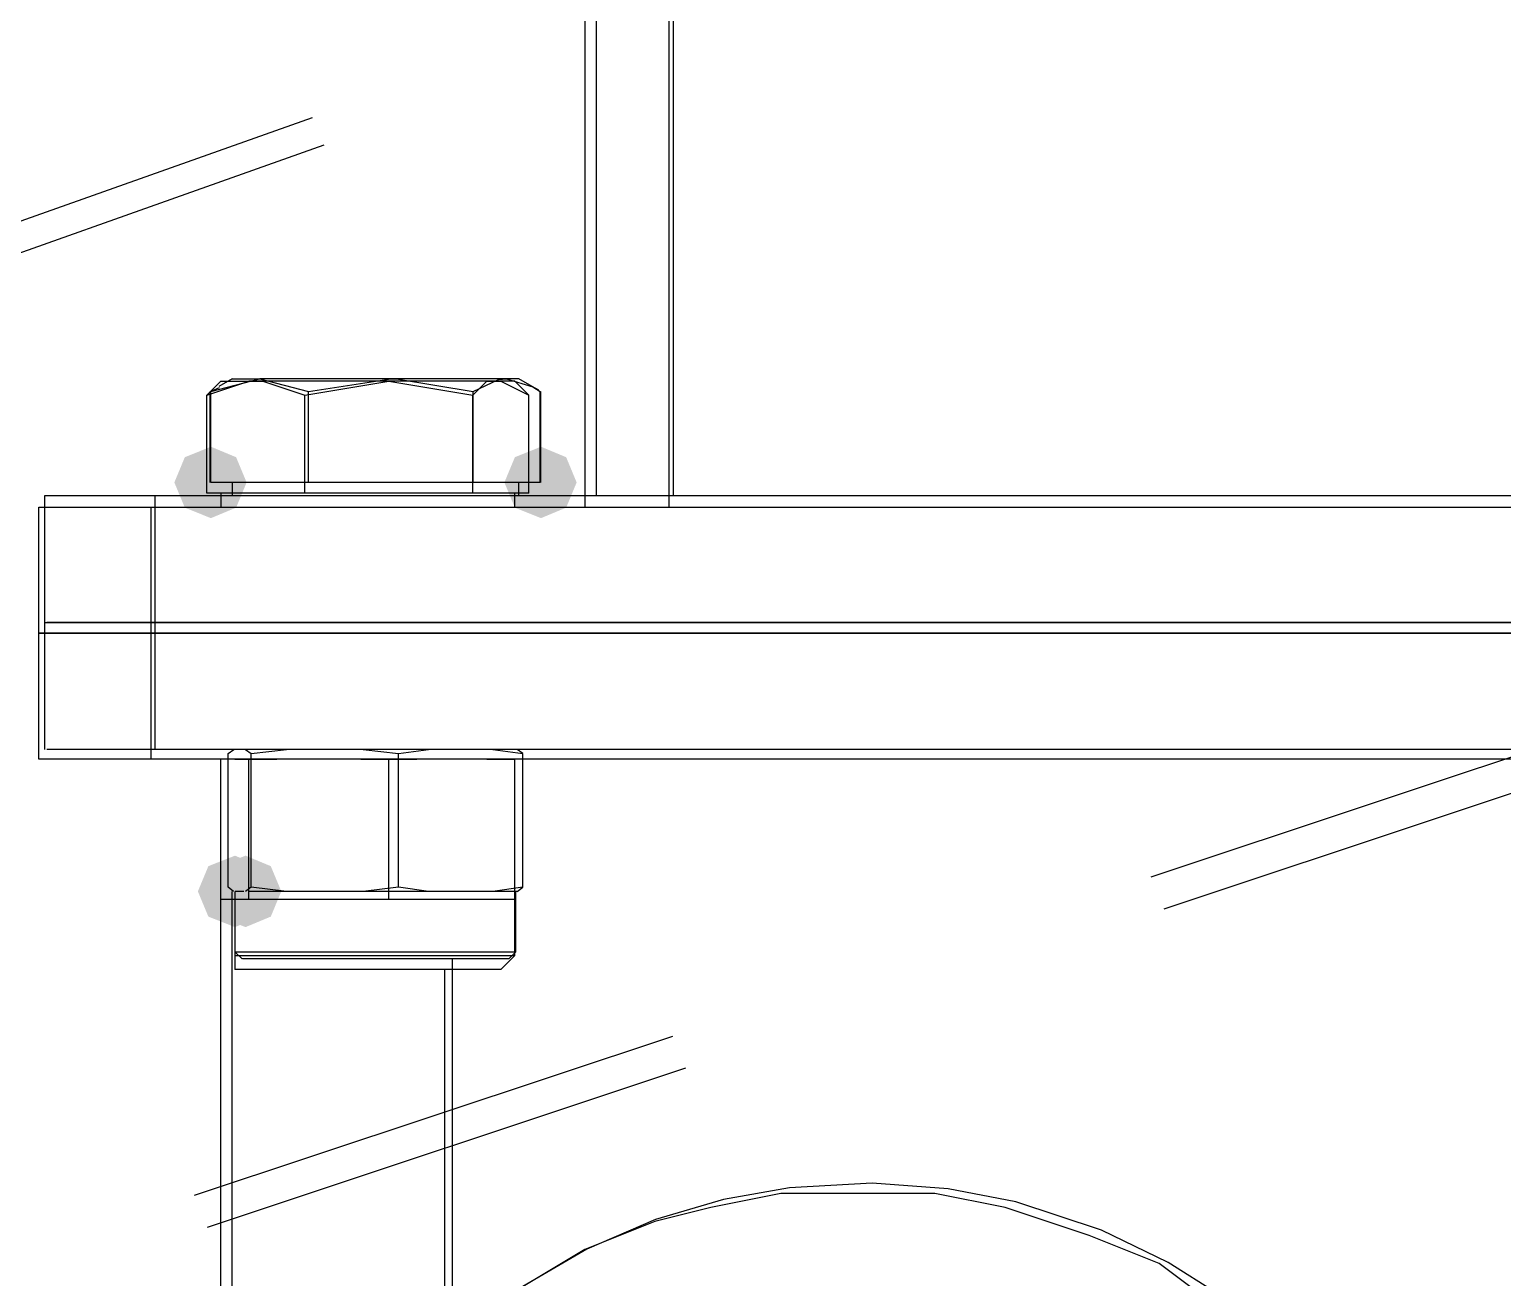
# Model space of a CAD drawing. Extents: x 3 to 592, y 5 to 207.
# Drawn here: x 134.35 to 138.061, y 56.021 to 59.165 of the extents above; entities that cross this region are included whole.
import ezdxf

# ---------------------------------------------------------------- set-up
doc = ezdxf.new("R2010")
doc.units = 0
doc.layers.get('0').update_dxf_attribs({"linetype": 'CONTINUOUS'})

msp = doc.modelspace()

# ---------------------------------------------------------------- hatches: boundary and pattern name
h = msp.add_hatch(color=7)
h.dxf.hatch_style = 2
h.paths.add_polyline_path([(134.806761, 58.113648), (134.870294, 58.087223), (134.896719, 58.023689), (134.870294, 57.960156), (134.806761, 57.933731), (134.741111, 57.960156), (134.714686, 58.023689), (134.741111, 58.087223)])
h = msp.add_hatch(color=7)
h.dxf.hatch_style = 2
h.paths.add_polyline_path([(134.806761, 58.113648), (134.870294, 58.087223), (134.896719, 58.023689), (134.870294, 57.960156), (134.806761, 57.933731), (134.741111, 57.960156), (134.714686, 58.023689), (134.741111, 58.087223)])
h = msp.add_hatch(color=7)
h.dxf.hatch_style = 2
h.paths.add_polyline_path([(134.806761, 58.113648), (134.870294, 58.087223), (134.896719, 58.023689), (134.870294, 57.960156), (134.806761, 57.933731), (134.741111, 57.960156), (134.714686, 58.023689), (134.741111, 58.087223)])
h = msp.add_hatch(color=7)
h.dxf.hatch_style = 2
h.paths.add_polyline_path([(134.806761, 58.113648), (134.870294, 58.087223), (134.896719, 58.023689), (134.870294, 57.960156), (134.806761, 57.933731), (134.741111, 57.960156), (134.714686, 58.023689), (134.741111, 58.087223)])
h = msp.add_hatch(color=7)
h.dxf.hatch_style = 2
h.paths.add_polyline_path([(135.638187, 58.113648), (135.70172, 58.087223), (135.728146, 58.023689), (135.70172, 57.960156), (135.638187, 57.933731), (135.572537, 57.960156), (135.546112, 58.023689), (135.572537, 58.087223)])
h = msp.add_hatch(color=7)
h.dxf.hatch_style = 2
h.paths.add_polyline_path([(135.638187, 58.113648), (135.70172, 58.087223), (135.728146, 58.023689), (135.70172, 57.960156), (135.638187, 57.933731), (135.572537, 57.960156), (135.546112, 58.023689), (135.572537, 58.087223)])
h = msp.add_hatch(color=7)
h.dxf.hatch_style = 2
h.paths.add_polyline_path([(135.638187, 58.113648), (135.70172, 58.087223), (135.728146, 58.023689), (135.70172, 57.960156), (135.638187, 57.933731), (135.572537, 57.960156), (135.546112, 58.023689), (135.572537, 58.087223)])
h = msp.add_hatch(color=7)
h.dxf.hatch_style = 2
h.paths.add_polyline_path([(135.638187, 58.113648), (135.70172, 58.087223), (135.728146, 58.023689), (135.70172, 57.960156), (135.638187, 57.933731), (135.572537, 57.960156), (135.546112, 58.023689), (135.572537, 58.087223)])
h = msp.add_hatch(color=7)
h.dxf.hatch_style = 2
h.paths.add_polyline_path([(134.867438, 57.083642), (134.930971, 57.057217), (134.957397, 56.993684), (134.930971, 56.930151), (134.867438, 56.903726), (134.800377, 56.930151), (134.773952, 56.993684), (134.800377, 57.057217)])
h = msp.add_hatch(color=7)
h.dxf.hatch_style = 2
h.paths.add_polyline_path([(134.867438, 57.083642), (134.930971, 57.057217), (134.957397, 56.993684), (134.930971, 56.930151), (134.867438, 56.903726), (134.800377, 56.930151), (134.773952, 56.993684), (134.800377, 57.057217)])
h = msp.add_hatch(color=7)
h.dxf.hatch_style = 2
h.paths.add_polyline_path([(134.867438, 57.083642), (134.930971, 57.057217), (134.957397, 56.993684), (134.930971, 56.930151), (134.867438, 56.903726), (134.800377, 56.930151), (134.773952, 56.993684), (134.800377, 57.057217)])
h = msp.add_hatch(color=7)
h.dxf.hatch_style = 2
h.paths.add_polyline_path([(134.867438, 57.083642), (134.930971, 57.057217), (134.957397, 56.993684), (134.930971, 56.930151), (134.867438, 56.903726), (134.800377, 56.930151), (134.773952, 56.993684), (134.800377, 57.057217)])
h = msp.add_hatch(color=7)
h.dxf.hatch_style = 2
h.paths.add_polyline_path([(134.894108, 57.083642), (134.957641, 57.057217), (134.984067, 56.993684), (134.957641, 56.930151), (134.894108, 56.903726), (134.826342, 56.930151), (134.799917, 56.993684), (134.826342, 57.057217)])
h = msp.add_hatch(color=7)
h.dxf.hatch_style = 2
h.paths.add_polyline_path([(134.894108, 57.083642), (134.957641, 57.057217), (134.984067, 56.993684), (134.957641, 56.930151), (134.894108, 56.903726), (134.826342, 56.930151), (134.799917, 56.993684), (134.826342, 57.057217)])
h = msp.add_hatch(color=7)
h.dxf.hatch_style = 2
h.paths.add_polyline_path([(134.894108, 57.083642), (134.957641, 57.057217), (134.984067, 56.993684), (134.957641, 56.930151), (134.894108, 56.903726), (134.826342, 56.930151), (134.799917, 56.993684), (134.826342, 57.057217)])
h = msp.add_hatch(color=7)
h.dxf.hatch_style = 2
h.paths.add_polyline_path([(134.894108, 57.083642), (134.957641, 57.057217), (134.984067, 56.993684), (134.957641, 56.930151), (134.894108, 56.903726), (134.826342, 56.930151), (134.799917, 56.993684), (134.826342, 57.057217)])

# ---------------------------------------------------------------- linework, layer by layer
at = {"color": 7}
for points in [[(135.748889, 63.535278), (135.748889, 57.961389)], [(135.776899, 63.545896), (135.776899, 57.990352)], [(135.776899, 63.545896), (135.776899, 57.990352)], [(135.776899, 63.545896), (135.776899, 57.990352)], [(135.776899, 63.545896), (135.776899, 57.990352)], [(135.960556, 63.535278), (135.960556, 57.961389)], [(135.971351, 63.545896), (135.971351, 57.990352)], [(135.971351, 63.545896), (135.971351, 57.990352)], [(135.971351, 63.545896), (135.971351, 57.990352)], [(135.971351, 63.545896), (135.971351, 57.990352)], [(133.865732, 58.518694), (135.062751, 58.943012)], [(133.865732, 58.518694), (135.062751, 58.943012)], [(135.090931, 58.872766), (133.893912, 58.448448)], [(135.090931, 58.872766), (133.893912, 58.448448)], [(137.175136, 57.030279), (142.150606, 58.686171)], [(137.175136, 57.030279), (142.150606, 58.686171)], [(142.183026, 58.604997), (137.207647, 56.949136)], [(142.183026, 58.604997), (137.207647, 56.949136)], [(134.831667, 58.278889), (134.796389, 58.243611)], [(134.796389, 58.243611), (134.902222, 58.278889)], [(134.827433, 58.262344), (134.806619, 58.252466)], [(134.827433, 58.262344), (134.806619, 58.252466)], [(134.827433, 58.262344), (134.806619, 58.252466)], [(134.827433, 58.262344), (134.806619, 58.252466)], [(134.806761, 58.252536), (134.929527, 58.284639)], [(134.806761, 58.252536), (134.929527, 58.284639)], [(134.806761, 58.252536), (134.929527, 58.284639)], [(134.806761, 58.252536), (134.929527, 58.284639)], [(134.860242, 58.28478), (134.826375, 58.265377)], [(134.860242, 58.28478), (134.826375, 58.265377)], [(134.860242, 58.28478), (134.826375, 58.265377)], [(134.860242, 58.28478), (134.826375, 58.265377)], [(134.831667, 58.278889), (134.866944, 58.278889), (134.902222, 58.278889)], [(134.860242, 58.28478), (134.870472, 58.28478), (134.884583, 58.28478), (134.904339, 58.28478), (134.929739, 58.28478)], [(134.860242, 58.28478), (134.870472, 58.28478), (134.884583, 58.28478), (134.904339, 58.28478), (134.929739, 58.28478)], [(134.860242, 58.28478), (134.870472, 58.28478), (134.884583, 58.28478), (134.904339, 58.28478), (134.929739, 58.28478)], [(134.860242, 58.28478), (134.870472, 58.28478), (134.884583, 58.28478), (134.904339, 58.28478), (134.929739, 58.28478)], [(134.902222, 58.278889), (134.9375, 58.278889), (135.043333, 58.243611)], [(135.255, 58.278889), (135.184444, 58.278889), (135.149167, 58.278889), (135.113889, 58.278889), (135.043333, 58.278889), (135.008056, 58.278889), (134.972778, 58.278889), (134.9375, 58.278889), (134.902222, 58.278889)], [(134.929668, 58.28478), (135.052435, 58.252677)], [(135.259868, 58.28478), (135.212596, 58.28478), (135.165677, 58.28478), (135.119463, 58.28478), (135.075366, 58.28478), (135.033385, 58.28478), (134.994579, 58.28478), (134.960007, 58.28478), (134.929668, 58.28478)], [(134.929668, 58.28478), (135.052435, 58.252677)], [(135.259868, 58.28478), (135.212596, 58.28478), (135.165677, 58.28478), (135.119463, 58.28478), (135.075366, 58.28478), (135.033385, 58.28478), (134.994579, 58.28478), (134.960007, 58.28478), (134.929668, 58.28478)], [(134.929668, 58.28478), (135.052435, 58.252677)], [(135.259868, 58.28478), (135.212596, 58.28478), (135.165677, 58.28478), (135.119463, 58.28478), (135.075366, 58.28478), (135.033385, 58.28478), (134.994579, 58.28478), (134.960007, 58.28478), (134.929668, 58.28478)], [(134.929668, 58.28478), (135.052435, 58.252677)], [(135.259868, 58.28478), (135.212596, 58.28478), (135.165677, 58.28478), (135.119463, 58.28478), (135.075366, 58.28478), (135.033385, 58.28478), (134.994579, 58.28478), (134.960007, 58.28478), (134.929668, 58.28478)], [(135.043333, 58.243611), (135.255, 58.278889)], [(135.052576, 58.252536), (135.260009, 58.284639)], [(135.052576, 58.252536), (135.260009, 58.284639)], [(135.052576, 58.252536), (135.260009, 58.284639)], [(135.052576, 58.252536), (135.260009, 58.284639)], [(135.255, 58.278889), (135.466667, 58.243611)], [(135.537222, 58.278889), (135.501944, 58.278889), (135.466667, 58.278889), (135.431389, 58.278889), (135.360833, 58.278889), (135.325556, 58.278889), (135.290278, 58.278889), (135.255, 58.278889)], [(135.551545, 58.28478), (135.529673, 58.28478), (135.502509, 58.28478), (135.470406, 58.28478), (135.43407, 58.28478), (135.394206, 58.28478), (135.35152, 58.28478), (135.306364, 58.28478), (135.259798, 58.28478)], [(135.551545, 58.28478), (135.529673, 58.28478), (135.502509, 58.28478), (135.470406, 58.28478), (135.43407, 58.28478), (135.394206, 58.28478), (135.35152, 58.28478), (135.306364, 58.28478), (135.259798, 58.28478)], [(135.551545, 58.28478), (135.529673, 58.28478), (135.502509, 58.28478), (135.470406, 58.28478), (135.43407, 58.28478), (135.394206, 58.28478), (135.35152, 58.28478), (135.306364, 58.28478), (135.259798, 58.28478)], [(135.551545, 58.28478), (135.529673, 58.28478), (135.502509, 58.28478), (135.470406, 58.28478), (135.43407, 58.28478), (135.394206, 58.28478), (135.35152, 58.28478), (135.306364, 58.28478), (135.259798, 58.28478)], [(135.259868, 58.28478), (135.274685, 58.284427), (135.467302, 58.252677)], [(135.259868, 58.28478), (135.274685, 58.284427), (135.467302, 58.252677)], [(135.259868, 58.28478), (135.274685, 58.284427), (135.467302, 58.252677)], [(135.259868, 58.28478), (135.274685, 58.284427), (135.467302, 58.252677)], [(135.466667, 58.243611), (135.501944, 58.278889), (135.537222, 58.278889)], [(135.467161, 58.252536), (135.531013, 58.282875), (135.551474, 58.284639)], [(135.467161, 58.252536), (135.531013, 58.282875), (135.551474, 58.284639)], [(135.467161, 58.252536), (135.531013, 58.282875), (135.551474, 58.284639)], [(135.467161, 58.252536), (135.531013, 58.282875), (135.551474, 58.284639)], [(135.537222, 58.278889), (135.607778, 58.243611)], [(135.5725, 58.278889), (135.537222, 58.278889)], [(135.582448, 58.28478), (135.567632, 58.28478), (135.551404, 58.28478)], [(135.582448, 58.28478), (135.567632, 58.28478), (135.551404, 58.28478)], [(135.582448, 58.28478), (135.567632, 58.28478), (135.551404, 58.28478)], [(135.582448, 58.28478), (135.567632, 58.28478), (135.551404, 58.28478)], [(135.551545, 58.28478), (135.617514, 58.264672), (135.635859, 58.252677)], [(135.551545, 58.28478), (135.617514, 58.264672), (135.635859, 58.252677)], [(135.551545, 58.28478), (135.617514, 58.264672), (135.635859, 58.252677)], [(135.551545, 58.28478), (135.617514, 58.264672), (135.635859, 58.252677)], [(135.607778, 58.243611), (135.5725, 58.278889)], [(135.616244, 58.265272), (135.582378, 58.284674)], [(135.616244, 58.265272), (135.582378, 58.284674)], [(135.616244, 58.265272), (135.582378, 58.284674)], [(135.616244, 58.265272), (135.582378, 58.284674)], [(135.632578, 58.255852), (135.61635, 58.265378)], [(135.632578, 58.255852), (135.61635, 58.265378)], [(135.632578, 58.255852), (135.61635, 58.265378)], [(135.632578, 58.255852), (135.61635, 58.265378)], [(134.796389, 57.996667), (134.796389, 58.243611)], [(134.796389, 57.996667), (134.796389, 58.243611)], [(134.804503, 58.023689), (134.804503, 58.252642)], [(134.804503, 58.023689), (134.804503, 58.252642)], [(134.804503, 58.023689), (134.804503, 58.252642)], [(134.804503, 58.023689), (134.804503, 58.252642)], [(134.806761, 58.023689), (134.806761, 58.252642)], [(134.806761, 58.023689), (134.806761, 58.252642)], [(134.806761, 58.023689), (134.806761, 58.252642)], [(134.806761, 58.023689), (134.806761, 58.252642)], [(135.043333, 57.996667), (135.043333, 58.243611)], [(135.052576, 58.023689), (135.052576, 58.252642)], [(135.052576, 58.023689), (135.052576, 58.252642)], [(135.052576, 58.023689), (135.052576, 58.252642)], [(135.052576, 58.023689), (135.052576, 58.252642)], [(135.466667, 57.996667), (135.466667, 58.243611)], [(135.467161, 58.023689), (135.467161, 58.252642)], [(135.467161, 58.023689), (135.467161, 58.252642)], [(135.467161, 58.023689), (135.467161, 58.252642)], [(135.467161, 58.023689), (135.467161, 58.252642)], [(135.607778, 57.996667), (135.607778, 58.243611)], [(135.607778, 57.996667), (135.607778, 58.243611)], [(135.635929, 58.023689), (135.635929, 58.252642)], [(135.635929, 58.023689), (135.635929, 58.252642)], [(135.635929, 58.023689), (135.635929, 58.252642)], [(135.635929, 58.023689), (135.635929, 58.252642)], [(135.638187, 58.023689), (135.638187, 58.252642)], [(135.638187, 58.023689), (135.638187, 58.252642)], [(135.638187, 58.023689), (135.638187, 58.252642)], [(135.638187, 58.023689), (135.638187, 58.252642)], [(134.929668, 58.023689), (134.806902, 58.023689)], [(134.929668, 58.023689), (134.806902, 58.023689)], [(134.929668, 58.023689), (134.806902, 58.023689)], [(134.929668, 58.023689), (134.806902, 58.023689)], [(134.860242, 58.023689), (134.860242, 57.990528)], [(134.860242, 58.023689), (134.860242, 57.990528)], [(134.860242, 58.023689), (134.860242, 57.990528)], [(134.860242, 58.023689), (134.860242, 57.990528)], [(135.052576, 58.023689), (134.929809, 58.023689)], [(135.052576, 58.023689), (134.929809, 58.023689)], [(135.052576, 58.023689), (134.929809, 58.023689)], [(135.052576, 58.023689), (134.929809, 58.023689)], [(135.259868, 58.023689), (135.052435, 58.023689)], [(135.259868, 58.023689), (135.052435, 58.023689)], [(135.259868, 58.023689), (135.052435, 58.023689)], [(135.259868, 58.023689), (135.052435, 58.023689)], [(135.467161, 58.023689), (135.259727, 58.023689)], [(135.467161, 58.023689), (135.259727, 58.023689)], [(135.467161, 58.023689), (135.259727, 58.023689)], [(135.467161, 58.023689), (135.259727, 58.023689)], [(135.551545, 58.023689), (135.467231, 58.023689)], [(135.551545, 58.023689), (135.467231, 58.023689)], [(135.551545, 58.023689), (135.467231, 58.023689)], [(135.551545, 58.023689), (135.467231, 58.023689)], [(135.635929, 58.023689), (135.551616, 58.023689)], [(135.635929, 58.023689), (135.551616, 58.023689)], [(135.635929, 58.023689), (135.551616, 58.023689)], [(135.635929, 58.023689), (135.551616, 58.023689)], [(135.582448, 57.990352), (135.582448, 58.023513)], [(135.582448, 57.990352), (135.582448, 58.023513)], [(135.582448, 57.990352), (135.582448, 58.023513)], [(135.582448, 57.990352), (135.582448, 58.023513)], [(134.388013, 57.670912), (134.388013, 57.990528)], [(134.388013, 57.670912), (134.388013, 57.990528)], [(134.388013, 57.670912), (134.388013, 57.990528)], [(134.388013, 57.670912), (134.388013, 57.990528)], [(134.388013, 57.990352), (134.40918, 57.990352), (134.434933, 57.990352), (134.469505, 57.990352), (134.511486, 57.990352), (134.559463, 57.990352), (134.611674, 57.990352), (134.665649, 57.990352)], [(134.388013, 57.990352), (134.40918, 57.990352), (134.434933, 57.990352), (134.469505, 57.990352), (134.511486, 57.990352), (134.559463, 57.990352), (134.611674, 57.990352), (134.665649, 57.990352)], [(134.388013, 57.990352), (134.40918, 57.990352), (134.434933, 57.990352), (134.469505, 57.990352), (134.511486, 57.990352), (134.559463, 57.990352), (134.611674, 57.990352), (134.665649, 57.990352)], [(134.388013, 57.990352), (134.40918, 57.990352), (134.434933, 57.990352), (134.469505, 57.990352), (134.511486, 57.990352), (134.559463, 57.990352), (134.611674, 57.990352), (134.665649, 57.990352)], [(134.665791, 57.990352), (134.665791, 57.670735)], [(134.665791, 57.990352), (139.66571, 57.990352)], [(134.665791, 57.990352), (134.665791, 57.670735)], [(134.665791, 57.990352), (139.66571, 57.990352)], [(134.665791, 57.990352), (134.665791, 57.670735)], [(134.665791, 57.990352), (139.66571, 57.990352)], [(134.665791, 57.990352), (134.665791, 57.670735)], [(134.665791, 57.990352), (139.66571, 57.990352)], [(134.902222, 57.996667), (134.796389, 57.996667)], [(134.831667, 57.996667), (134.831667, 57.961389)], [(135.043333, 57.996667), (134.902222, 57.996667)], [(135.255, 57.996667), (135.043333, 57.996667)], [(135.466667, 57.996667), (135.255, 57.996667)], [(135.537222, 57.996667), (135.466667, 57.996667)], [(135.607778, 57.996667), (135.537222, 57.996667)], [(135.5725, 57.961389), (135.5725, 57.996667)], [(134.373056, 57.643889), (134.373056, 57.961389)], [(134.373056, 57.961389), (134.408333, 57.961389), (134.443611, 57.961389), (134.478889, 57.961389), (134.549444, 57.961389), (134.584722, 57.961389), (134.655278, 57.961389)], [(134.655278, 57.961389), (134.655278, 57.643889)], [(134.655278, 57.961389), (139.664722, 57.961389)], [(134.388013, 57.351436), (134.388013, 57.671053)], [(134.388013, 57.351436), (134.388013, 57.671053)], [(134.388013, 57.351436), (134.388013, 57.671053)], [(134.388013, 57.351436), (134.388013, 57.671053)], [(134.388013, 57.670912), (134.40918, 57.670912), (134.434933, 57.670912), (134.469505, 57.670912), (134.511486, 57.670912), (134.559463, 57.670912), (134.611674, 57.670912), (134.665649, 57.670912)], [(134.388013, 57.670912), (134.40918, 57.670912), (134.434933, 57.670912), (134.469505, 57.670912), (134.511486, 57.670912), (134.559463, 57.670912), (134.611674, 57.670912), (134.665649, 57.670912)], [(134.388013, 57.670912), (134.40918, 57.670912), (134.434933, 57.670912), (134.469505, 57.670912), (134.511486, 57.670912), (134.559463, 57.670912), (134.611674, 57.670912), (134.665649, 57.670912)], [(134.388013, 57.670912), (134.40918, 57.670912), (134.434933, 57.670912), (134.469505, 57.670912), (134.511486, 57.670912), (134.559463, 57.670912), (134.611674, 57.670912), (134.665649, 57.670912)], [(134.665791, 57.670912), (134.611463, 57.670912), (134.559604, 57.670912), (134.511627, 57.670912), (134.469293, 57.670912), (134.434721, 57.670912), (134.408968, 57.670912), (134.393446, 57.670912)], [(134.665791, 57.670912), (134.611463, 57.670912), (134.559604, 57.670912), (134.511627, 57.670912), (134.469293, 57.670912), (134.434721, 57.670912), (134.408968, 57.670912), (134.393446, 57.670912)], [(134.665791, 57.670912), (134.611463, 57.670912), (134.559604, 57.670912), (134.511627, 57.670912), (134.469293, 57.670912), (134.434721, 57.670912), (134.408968, 57.670912), (134.393446, 57.670912)], [(134.665791, 57.670912), (134.611463, 57.670912), (134.559604, 57.670912), (134.511627, 57.670912), (134.469293, 57.670912), (134.434721, 57.670912), (134.408968, 57.670912), (134.393446, 57.670912)], [(134.665791, 57.670912), (134.665791, 57.351295)], [(134.665791, 57.670912), (139.66571, 57.670912)], [(134.665791, 57.670912), (134.665791, 57.351295)], [(134.665791, 57.670912), (139.66571, 57.670912)], [(134.665791, 57.670912), (134.665791, 57.351295)], [(134.665791, 57.670912), (139.66571, 57.670912)], [(134.665791, 57.670912), (134.665791, 57.351295)], [(134.665791, 57.670912), (139.66571, 57.670912)], [(139.665781, 57.670912), (134.665861, 57.670912)], [(139.665781, 57.670912), (134.665861, 57.670912)], [(139.665781, 57.670912), (134.665861, 57.670912)], [(139.665781, 57.670912), (134.665861, 57.670912)], [(134.373056, 57.326389), (134.373056, 57.643889)], [(134.373056, 57.643889), (134.408333, 57.643889), (134.443611, 57.643889), (134.478889, 57.643889), (134.549444, 57.643889), (134.584722, 57.643889), (134.655278, 57.643889)], [(134.655278, 57.643889), (134.584722, 57.643889), (134.549444, 57.643889), (134.478889, 57.643889), (134.443611, 57.643889), (134.408333, 57.643889), (134.373056, 57.643889)], [(134.655278, 57.643889), (134.655278, 57.326389)], [(139.664722, 57.643889), (134.655278, 57.643889)], [(134.655278, 57.643889), (139.664722, 57.643889)], [(134.665791, 57.351436), (134.611463, 57.351436), (134.559604, 57.351436), (134.511627, 57.351436), (134.469293, 57.351436), (134.434721, 57.351436), (134.408968, 57.351436), (134.393446, 57.351436)], [(134.665791, 57.351436), (134.611463, 57.351436), (134.559604, 57.351436), (134.511627, 57.351436), (134.469293, 57.351436), (134.434721, 57.351436), (134.408968, 57.351436), (134.393446, 57.351436)], [(134.665791, 57.351436), (134.611463, 57.351436), (134.559604, 57.351436), (134.511627, 57.351436), (134.469293, 57.351436), (134.434721, 57.351436), (134.408968, 57.351436), (134.393446, 57.351436)], [(134.665791, 57.351436), (134.611463, 57.351436), (134.559604, 57.351436), (134.511627, 57.351436), (134.469293, 57.351436), (134.434721, 57.351436), (134.408968, 57.351436), (134.393446, 57.351436)], [(139.665781, 57.351436), (134.665861, 57.351436)], [(139.665781, 57.351436), (134.665861, 57.351436)], [(139.665781, 57.351436), (134.665861, 57.351436)], [(139.665781, 57.351436), (134.665861, 57.351436)], [(134.850117, 57.34117), (134.864228, 57.351401)], [(134.850117, 57.34117), (134.864228, 57.351401)], [(134.850117, 57.34117), (134.864228, 57.351401)], [(134.850117, 57.34117), (134.864228, 57.351401)], [(134.850117, 57.00395), (134.850117, 57.341206)], [(134.850117, 57.00395), (134.850117, 57.341206)], [(134.850117, 57.00395), (134.850117, 57.341206)], [(134.850117, 57.00395), (134.850117, 57.341206)], [(134.894108, 57.351436), (134.907867, 57.341206)], [(134.894108, 57.351436), (134.907867, 57.341206)], [(134.894108, 57.351436), (134.907867, 57.341206)], [(134.894108, 57.351436), (134.907867, 57.341206)], [(134.908043, 57.34117), (134.997296, 57.351401)], [(134.908043, 57.34117), (134.997296, 57.351401)], [(134.908043, 57.34117), (134.997296, 57.351401)], [(134.908043, 57.34117), (134.997296, 57.351401)], [(134.908043, 57.00395), (134.908043, 57.341206)], [(134.908043, 57.00395), (134.908043, 57.341206)], [(134.908043, 57.00395), (134.908043, 57.341206)], [(134.908043, 57.00395), (134.908043, 57.341206)], [(135.189948, 57.351436), (135.279201, 57.341206)], [(135.189948, 57.351436), (135.279201, 57.341206)], [(135.189948, 57.351436), (135.279201, 57.341206)], [(135.189948, 57.351436), (135.279201, 57.341206)], [(135.279271, 57.34117), (135.354766, 57.351401)], [(135.279271, 57.34117), (135.354766, 57.351401)], [(135.279271, 57.34117), (135.354766, 57.351401)], [(135.279271, 57.34117), (135.354766, 57.351401)], [(135.279271, 57.00395), (135.279271, 57.341206)], [(135.279271, 57.00395), (135.279271, 57.341206)], [(135.279271, 57.00395), (135.279271, 57.341206)], [(135.279271, 57.00395), (135.279271, 57.341206)], [(135.517184, 57.351436), (135.592679, 57.341206)], [(135.517184, 57.351436), (135.592679, 57.341206)], [(135.517184, 57.351436), (135.592679, 57.341206)], [(135.517184, 57.351436), (135.592679, 57.341206)], [(135.592573, 57.34117), (135.578462, 57.351401)], [(135.592573, 57.34117), (135.578462, 57.351401)], [(135.592573, 57.34117), (135.578462, 57.351401)], [(135.592573, 57.34117), (135.578462, 57.351401)], [(135.592573, 57.00395), (135.592573, 57.341206)], [(135.592573, 57.00395), (135.592573, 57.341206)], [(135.592573, 57.00395), (135.592573, 57.341206)], [(135.592573, 57.00395), (135.592573, 57.341206)], [(134.655278, 57.326389), (134.584722, 57.326389), (134.549444, 57.326389), (134.478889, 57.326389), (134.443611, 57.326389), (134.408333, 57.326389), (134.373056, 57.326389)], [(139.664722, 57.326389), (134.655278, 57.326389)], [(134.831667, 56.973611), (134.831667, 57.326389)], [(134.866944, 57.326389), (134.902222, 57.326389)], [(134.902222, 56.973611), (134.902222, 57.326389)], [(134.902222, 57.326389), (134.972778, 57.326389)], [(135.184444, 57.326389), (135.255, 57.326389)], [(135.255, 56.973611), (135.255, 57.326389)], [(135.255, 57.326389), (135.325556, 57.326389)], [(135.501944, 57.326389), (135.5725, 57.326389)], [(135.5725, 56.973611), (135.5725, 57.326389)], [(134.864052, 56.993684), (134.849941, 57.003915)], [(134.864052, 56.993684), (134.849941, 57.003915)], [(134.864052, 56.993684), (134.849941, 57.003915)], [(134.864052, 56.993684), (134.849941, 57.003915)], [(134.908043, 57.00395), (134.894285, 56.993719)], [(134.908043, 57.00395), (134.894285, 56.993719)], [(134.908043, 57.00395), (134.894285, 56.993719)], [(134.908043, 57.00395), (134.894285, 56.993719)], [(134.997366, 56.993684), (134.908114, 57.003915)], [(134.997366, 56.993684), (134.908114, 57.003915)], [(134.997366, 56.993684), (134.908114, 57.003915)], [(134.997366, 56.993684), (134.908114, 57.003915)], [(135.279271, 57.00395), (135.190018, 56.993719)], [(135.279271, 57.00395), (135.190018, 56.993719)], [(135.279271, 57.00395), (135.190018, 56.993719)], [(135.279271, 57.00395), (135.190018, 56.993719)], [(135.35466, 56.993684), (135.279165, 57.003915)], [(135.35466, 56.993684), (135.279165, 57.003915)], [(135.35466, 56.993684), (135.279165, 57.003915)], [(135.35466, 56.993684), (135.279165, 57.003915)], [(135.592573, 57.00395), (135.517079, 56.993719)], [(135.592573, 57.00395), (135.517079, 56.993719)], [(135.592573, 57.00395), (135.517079, 56.993719)], [(135.592573, 57.00395), (135.517079, 56.993719)], [(135.578638, 56.993684), (135.592749, 57.003915)], [(135.578638, 56.993684), (135.592749, 57.003915)], [(135.578638, 56.993684), (135.592749, 57.003915)], [(135.578638, 56.993684), (135.592749, 57.003915)], [(134.866944, 56.973611), (134.831667, 56.973611)], [(134.831667, 50.658889), (134.831667, 56.973611)], [(134.860242, 50.684783), (134.860242, 56.993155)], [(134.860242, 50.684783), (134.860242, 56.993155)], [(134.860242, 50.684783), (134.860242, 56.993155)], [(134.860242, 50.684783), (134.860242, 56.993155)], [(134.866944, 56.973611), (134.866944, 56.8325)], [(134.972778, 56.973611), (134.9375, 56.973611), (134.902222, 56.973611), (134.866944, 56.973611)], [(134.902222, 56.973611), (134.866944, 56.973611)], [(134.867438, 56.993684), (134.867438, 56.841637)], [(134.867438, 56.993684), (134.867438, 56.841637)], [(134.867438, 56.993684), (134.867438, 56.841637)], [(134.867438, 56.993684), (134.867438, 56.841637)], [(134.88991, 56.993684), (134.878621, 56.993684), (134.867685, 56.993684)], [(134.88991, 56.993684), (134.878621, 56.993684), (134.867685, 56.993684)], [(134.88991, 56.993684), (134.878621, 56.993684), (134.867685, 56.993684)], [(134.88991, 56.993684), (134.878621, 56.993684), (134.867685, 56.993684)], [(134.972778, 56.973611), (134.902222, 56.973611)], [(134.997366, 56.993684), (134.981139, 56.993684), (134.965969, 56.993684), (134.951505, 56.993684), (134.9381, 56.993684), (134.9254, 56.993684), (134.914111, 56.993684), (134.903528, 56.993684)], [(134.997366, 56.993684), (134.981139, 56.993684), (134.965969, 56.993684), (134.951505, 56.993684), (134.9381, 56.993684), (134.9254, 56.993684), (134.914111, 56.993684), (134.903528, 56.993684)], [(134.997366, 56.993684), (134.981139, 56.993684), (134.965969, 56.993684), (134.951505, 56.993684), (134.9381, 56.993684), (134.9254, 56.993684), (134.914111, 56.993684), (134.903528, 56.993684)], [(134.997366, 56.993684), (134.981139, 56.993684), (134.965969, 56.993684), (134.951505, 56.993684), (134.9381, 56.993684), (134.9254, 56.993684), (134.914111, 56.993684), (134.903528, 56.993684)], [(135.008056, 56.973611), (134.972778, 56.973611)], [(135.024283, 56.993684), (134.997472, 56.993684)], [(135.024283, 56.993684), (134.997472, 56.993684)], [(135.024283, 56.993684), (134.997472, 56.993684)], [(135.024283, 56.993684), (134.997472, 56.993684)], [(135.149167, 56.973611), (135.113889, 56.973611), (135.078611, 56.973611), (135.043333, 56.973611), (135.008056, 56.973611)], [(135.163031, 56.993684), (135.144686, 56.993684), (135.126342, 56.993684), (135.10835, 56.993684), (135.090711, 56.993684), (135.073425, 56.993684), (135.056492, 56.993684), (135.040264, 56.993684), (135.024389, 56.993684)], [(135.163031, 56.993684), (135.144686, 56.993684), (135.126342, 56.993684), (135.10835, 56.993684), (135.090711, 56.993684), (135.073425, 56.993684), (135.056492, 56.993684), (135.040264, 56.993684), (135.024389, 56.993684)], [(135.163031, 56.993684), (135.144686, 56.993684), (135.126342, 56.993684), (135.10835, 56.993684), (135.090711, 56.993684), (135.073425, 56.993684), (135.056492, 56.993684), (135.040264, 56.993684), (135.024389, 56.993684)], [(135.163031, 56.993684), (135.144686, 56.993684), (135.126342, 56.993684), (135.10835, 56.993684), (135.090711, 56.993684), (135.073425, 56.993684), (135.056492, 56.993684), (135.040264, 56.993684), (135.024389, 56.993684)], [(135.184444, 56.973611), (135.149167, 56.973611)], [(135.189948, 56.993684), (135.163137, 56.993684)], [(135.189948, 56.993684), (135.163137, 56.993684)], [(135.189948, 56.993684), (135.163137, 56.993684)], [(135.189948, 56.993684), (135.163137, 56.993684)], [(135.255, 56.973611), (135.184444, 56.973611)], [(135.325556, 56.973611), (135.290278, 56.973611), (135.255, 56.973611), (135.219722, 56.973611), (135.184444, 56.973611)], [(135.35466, 56.993684), (135.334904, 56.993684), (135.314796, 56.993684), (135.294335, 56.993684), (135.273874, 56.993684), (135.252707, 56.993684), (135.231893, 56.993684), (135.210726, 56.993684), (135.189912, 56.993684)], [(135.35466, 56.993684), (135.334904, 56.993684), (135.314796, 56.993684), (135.294335, 56.993684), (135.273874, 56.993684), (135.252707, 56.993684), (135.231893, 56.993684), (135.210726, 56.993684), (135.189912, 56.993684)], [(135.35466, 56.993684), (135.334904, 56.993684), (135.314796, 56.993684), (135.294335, 56.993684), (135.273874, 56.993684), (135.252707, 56.993684), (135.231893, 56.993684), (135.210726, 56.993684), (135.189912, 56.993684)], [(135.35466, 56.993684), (135.334904, 56.993684), (135.314796, 56.993684), (135.294335, 56.993684), (135.273874, 56.993684), (135.252707, 56.993684), (135.231893, 56.993684), (135.210726, 56.993684), (135.189912, 56.993684)], [(135.325556, 56.973611), (135.255, 56.973611)], [(135.360833, 56.973611), (135.325556, 56.973611)], [(135.377379, 56.993684), (135.354801, 56.993684)], [(135.377379, 56.993684), (135.354801, 56.993684)], [(135.377379, 56.993684), (135.354801, 56.993684)], [(135.377379, 56.993684), (135.354801, 56.993684)], [(135.466667, 56.973611), (135.431389, 56.973611), (135.396111, 56.973611), (135.360833, 56.973611)], [(135.494466, 56.993684), (135.482118, 56.993684), (135.469066, 56.993684), (135.455307, 56.993684), (135.440843, 56.993684), (135.425674, 56.993684), (135.410152, 56.993684), (135.393924, 56.993684), (135.377343, 56.993684)], [(135.494466, 56.993684), (135.482118, 56.993684), (135.469066, 56.993684), (135.455307, 56.993684), (135.440843, 56.993684), (135.425674, 56.993684), (135.410152, 56.993684), (135.393924, 56.993684), (135.377343, 56.993684)], [(135.494466, 56.993684), (135.482118, 56.993684), (135.469066, 56.993684), (135.455307, 56.993684), (135.440843, 56.993684), (135.425674, 56.993684), (135.410152, 56.993684), (135.393924, 56.993684), (135.377343, 56.993684)], [(135.494466, 56.993684), (135.482118, 56.993684), (135.469066, 56.993684), (135.455307, 56.993684), (135.440843, 56.993684), (135.425674, 56.993684), (135.410152, 56.993684), (135.393924, 56.993684), (135.377343, 56.993684)], [(135.501944, 56.973611), (135.466667, 56.973611)], [(135.517184, 56.993684), (135.494607, 56.993684)], [(135.517184, 56.993684), (135.494607, 56.993684)], [(135.517184, 56.993684), (135.494607, 56.993684)], [(135.517184, 56.993684), (135.494607, 56.993684)], [(135.5725, 56.973611), (135.501944, 56.973611)], [(135.5725, 56.973611), (135.537222, 56.973611), (135.501944, 56.973611)], [(135.578638, 56.993684), (135.564174, 56.993684), (135.548652, 56.993684), (135.528897, 56.993684), (135.517255, 56.993684)], [(135.578638, 56.993684), (135.564174, 56.993684), (135.548652, 56.993684), (135.528897, 56.993684), (135.517255, 56.993684)], [(135.578638, 56.993684), (135.564174, 56.993684), (135.548652, 56.993684), (135.528897, 56.993684), (135.517255, 56.993684)], [(135.578638, 56.993684), (135.564174, 56.993684), (135.548652, 56.993684), (135.528897, 56.993684), (135.517255, 56.993684)], [(135.5725, 56.8325), (135.5725, 56.973611)], [(135.575216, 56.841743), (135.575216, 56.99379)], [(135.575216, 56.841743), (135.575216, 56.99379)], [(135.575216, 56.841743), (135.575216, 56.99379)], [(135.575216, 56.841743), (135.575216, 56.99379)], [(134.866944, 56.8325), (134.866944, 56.797222)], [(134.866944, 56.8325), (134.902222, 56.8325), (134.9375, 56.8325), (135.008056, 56.8325), (135.113889, 56.8325), (135.184444, 56.8325), (135.255, 56.8325), (135.360833, 56.8325), (135.431389, 56.8325)], [(134.867438, 56.841743), (134.88543, 56.823751)], [(134.867438, 56.841743), (134.884019, 56.841743), (134.919297, 56.841743), (134.972213, 56.841743), (135.039594, 56.841743), (135.117558, 56.841743), (135.201519, 56.841743), (135.286538, 56.841743), (135.36803, 56.841743), (135.440702, 56.841743)], [(134.867438, 56.841743), (134.88543, 56.823751)], [(134.867438, 56.841743), (134.884019, 56.841743), (134.919297, 56.841743), (134.972213, 56.841743), (135.039594, 56.841743), (135.117558, 56.841743), (135.201519, 56.841743), (135.286538, 56.841743), (135.36803, 56.841743), (135.440702, 56.841743)], [(134.867438, 56.841743), (134.88543, 56.823751)], [(134.867438, 56.841743), (134.884019, 56.841743), (134.919297, 56.841743), (134.972213, 56.841743), (135.039594, 56.841743), (135.117558, 56.841743), (135.201519, 56.841743), (135.286538, 56.841743), (135.36803, 56.841743), (135.440702, 56.841743)], [(134.867438, 56.841743), (134.88543, 56.823751)], [(134.867438, 56.841743), (134.884019, 56.841743), (134.919297, 56.841743), (134.972213, 56.841743), (135.039594, 56.841743), (135.117558, 56.841743), (135.201519, 56.841743), (135.286538, 56.841743), (135.36803, 56.841743), (135.440702, 56.841743)], [(135.42966, 56.823681), (135.360516, 56.823681), (135.283257, 56.823681), (135.202471, 56.823681), (135.122744, 56.823681), (135.049013, 56.823681), (134.984807, 56.823681), (134.934713, 56.823681), (134.901199, 56.823681), (134.886383, 56.823681)], [(135.42966, 56.823681), (135.360516, 56.823681), (135.283257, 56.823681), (135.202471, 56.823681), (135.122744, 56.823681), (135.049013, 56.823681), (134.984807, 56.823681), (134.934713, 56.823681), (134.901199, 56.823681), (134.886383, 56.823681)], [(135.42966, 56.823681), (135.360516, 56.823681), (135.283257, 56.823681), (135.202471, 56.823681), (135.122744, 56.823681), (135.049013, 56.823681), (134.984807, 56.823681), (134.934713, 56.823681), (134.901199, 56.823681), (134.886383, 56.823681)], [(135.42966, 56.823681), (135.360516, 56.823681), (135.283257, 56.823681), (135.202471, 56.823681), (135.122744, 56.823681), (135.049013, 56.823681), (134.984807, 56.823681), (134.934713, 56.823681), (134.901199, 56.823681), (134.886383, 56.823681)], [(135.415796, 55.862714), (135.415796, 56.823681)], [(135.415796, 55.862714), (135.415796, 56.823681)], [(135.415796, 55.862714), (135.415796, 56.823681)], [(135.415796, 55.862714), (135.415796, 56.823681)], [(135.557189, 56.823681), (135.528262, 56.823681), (135.486634, 56.823681), (135.429837, 56.823681)], [(135.557189, 56.823681), (135.528262, 56.823681), (135.486634, 56.823681), (135.429837, 56.823681)], [(135.557189, 56.823681), (135.528262, 56.823681), (135.486634, 56.823681), (135.429837, 56.823681)], [(135.557189, 56.823681), (135.528262, 56.823681), (135.486634, 56.823681), (135.429837, 56.823681)], [(135.431389, 56.8325), (135.466667, 56.8325), (135.537222, 56.8325), (135.5725, 56.8325)], [(135.440879, 56.841743), (135.500851, 56.841743), (135.544595, 56.841743), (135.569642, 56.841743)], [(135.440879, 56.841743), (135.500851, 56.841743), (135.544595, 56.841743), (135.569642, 56.841743)], [(135.440879, 56.841743), (135.500851, 56.841743), (135.544595, 56.841743), (135.569642, 56.841743)], [(135.440879, 56.841743), (135.500851, 56.841743), (135.544595, 56.841743), (135.569642, 56.841743)], [(135.537222, 56.797222), (135.5725, 56.8325)], [(135.557189, 56.823681), (135.575181, 56.841672)], [(135.557189, 56.823681), (135.575181, 56.841672)], [(135.557189, 56.823681), (135.575181, 56.841672)], [(135.557189, 56.823681), (135.575181, 56.841672)], [(135.396111, 56.797222), (135.325556, 56.797222), (135.255, 56.797222), (135.184444, 56.797222), (135.113889, 56.797222), (135.043333, 56.797222), (134.972778, 56.797222), (134.902222, 56.797222), (134.866944, 56.797222)], [(135.537222, 56.797222), (135.501944, 56.797222), (135.466667, 56.797222), (135.396111, 56.797222)], [(135.396111, 55.844722), (135.396111, 56.797222)], [(134.765103, 56.228194), (135.970119, 56.629237)], [(134.765103, 56.228194), (135.970119, 56.629237)], [(136.002631, 56.548093), (134.797614, 56.14705)], [(136.002631, 56.548093), (134.797614, 56.14705)], [(137.865273, 54.077623), (137.89279, 54.136184), (137.941826, 54.275884), (137.982396, 54.447687), (138.002504, 54.618431), (138.003209, 54.80117), (137.958054, 55.094329), (137.910429, 55.247434), (137.843754, 55.401598), (137.759793, 55.549059), (137.664543, 55.680998), (137.453934, 55.89584), (137.343515, 55.980154), (137.218279, 56.058823), (137.050004, 56.140667), (136.834457, 56.211929), (136.664065, 56.244737), (136.472859, 56.258848), (136.264015, 56.247206), (136.098209, 56.217573), (135.926759, 56.167126), (135.753898, 56.09269), (135.582801, 55.992854)], [(137.865273, 54.077623), (137.89279, 54.136184), (137.941826, 54.275884), (137.982396, 54.447687), (138.002504, 54.618431), (138.003209, 54.80117), (137.958054, 55.094329), (137.910429, 55.247434), (137.843754, 55.401598), (137.759793, 55.549059), (137.664543, 55.680998), (137.453934, 55.89584), (137.343515, 55.980154), (137.218279, 56.058823), (137.050004, 56.140667), (136.834457, 56.211929), (136.664065, 56.244737), (136.472859, 56.258848), (136.264015, 56.247206), (136.098209, 56.217573), (135.926759, 56.167126), (135.753898, 56.09269), (135.582801, 55.992854)], [(137.865273, 54.077623), (137.89279, 54.136184), (137.941826, 54.275884), (137.982396, 54.447687), (138.002504, 54.618431), (138.003209, 54.80117), (137.958054, 55.094329), (137.910429, 55.247434), (137.843754, 55.401598), (137.759793, 55.549059), (137.664543, 55.680998), (137.453934, 55.89584), (137.343515, 55.980154), (137.218279, 56.058823), (137.050004, 56.140667), (136.834457, 56.211929), (136.664065, 56.244737), (136.472859, 56.258848), (136.264015, 56.247206), (136.098209, 56.217573), (135.926759, 56.167126), (135.753898, 56.09269), (135.582801, 55.992854)], [(137.865273, 54.077623), (137.89279, 54.136184), (137.941826, 54.275884), (137.982396, 54.447687), (138.002504, 54.618431), (138.003209, 54.80117), (137.958054, 55.094329), (137.910429, 55.247434), (137.843754, 55.401598), (137.759793, 55.549059), (137.664543, 55.680998), (137.453934, 55.89584), (137.343515, 55.980154), (137.218279, 56.058823), (137.050004, 56.140667), (136.834457, 56.211929), (136.664065, 56.244737), (136.472859, 56.258848), (136.264015, 56.247206), (136.098209, 56.217573), (135.926759, 56.167126), (135.753898, 56.09269), (135.582801, 55.992854)], [(137.830278, 54.045556), (137.865556, 54.116111), (137.936111, 54.257222), (137.971389, 54.433611), (137.971389, 54.61), (137.971389, 54.786389), (137.936111, 55.068611), (137.900833, 55.245), (137.830278, 55.386111), (137.724444, 55.527222), (137.653889, 55.668333), (137.442222, 55.88), (137.336389, 55.950556), (137.195278, 56.056389), (137.018889, 56.126944), (136.807222, 56.1975), (136.630833, 56.232778), (136.454444, 56.232778), (136.242778, 56.232778), (136.066389, 56.1975), (135.925278, 56.162222), (135.748889, 56.091667), (135.5725, 55.985833)]]:
    msp.add_lwpolyline(points, dxfattribs=at)

doc.saveas('drawing.dxf')
